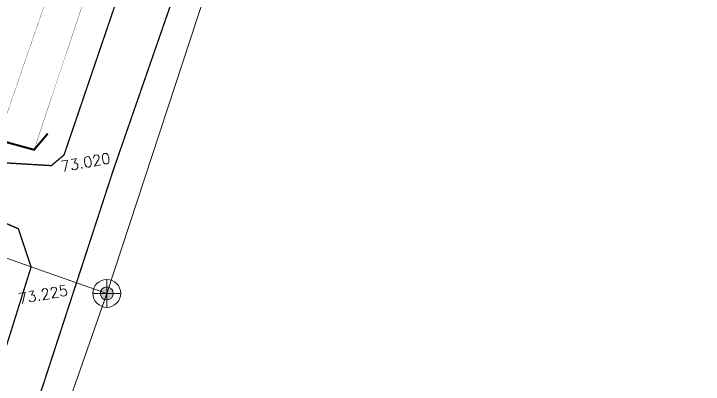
# Model space of a CAD drawing. Header units: inches. Extents: x 350994 to 353538, y 1581369 to 1583842.
# Drawn here: x 351523.9 to 351575.9, y 1583072.2 to 1583100.1 of the extents above; entities that cross this region are included whole.
import ezdxf
from ezdxf.enums import TextEntityAlignment as Align

# ---------------------------------------------------------------- set-up
doc = ezdxf.new("R2010")
doc.units = ezdxf.units.IN
doc.header["$MEASUREMENT"] = 0
doc.linetypes.add('1', pattern=[0])
doc.linetypes.add('DASHDOTX2', pattern=[2, 1, -0.5, 0, -0.5])
for name, color, linetype in [('CULVERT', 255, '1'), ('EP TF', 5, 'Continuous'), ('LEVELS', 184, 'Continuous'), ("ROAD'S", 1, '1')]:
    doc.layers.add(name, color=color, linetype=linetype)
doc.styles.add('ROMANS', font='ROMANS.shx')
doc.styles.get("Standard").update_dxf_attribs({"font": 'arial.ttf'})
doc.linetypes.add('HOT_WATER_SUPPLY', pattern='A,0.5,-0.2,["HW",Standard,S=0.1,R=0,X=-0.1,Y=-0.05],-0.2', length=0.9)
doc.linetypes.add('SILT_FENCE', pattern='A,0.5,-0.2,["EP",Standard,S=0.1,R=0,X=-0.1,Y=-0.05],-0.2', length=0.9)

# ---------------------------------------------------------------- blocks, each defined once
blk = doc.blocks.new('EP1')
at = {"layer": 'EP TF', "lineweight": 5}
h = blk.add_hatch(color=252, dxfattribs=at)
edge = h.paths.add_edge_path()
edge.add_arc((351339.771, 1583222.914), 0.49, 0, 360)
at = {"layer": 'EP TF', "color": 252, "lineweight": 5}
for points in [[(351339.771, 1583223.964), (351339.771, 1583221.864)], [(351338.721, 1583222.914), (351340.821, 1583222.914)]]:
    blk.add_lwpolyline(points, dxfattribs=at)
for radius in [1.05, 0.49]:
    blk.add_circle((351339.771, 1583222.914), radius, dxfattribs=at)

msp = doc.modelspace()

# ---------------------------------------------------------------- linework, layer by layer
at = {"layer": 'CULVERT', "color": 250, "linetype": 'DASHDOTX2', "lineweight": 5, "ltscale": 2, "const_width": 0.02}
for points in [[(351522.703, 1583090.619), (351522.703, 1583090.619), (351522.703, 1583090.619), (351522.703, 1583090.619), (351531.863, 1583117.147), (351511.894, 1583123.05), (351506.924, 1583124.74), (351483.62, 1583132.622), (351458.132, 1583141.351), (351433.413, 1583149.461), (351371.185, 1583170.026)], [(351525.424, 1583089.87), (351534.554, 1583117.144)]]:
    msp.add_lwpolyline(points, dxfattribs=at)
at = {"layer": 'CULVERT', "color": 250, "lineweight": 5, "const_width": 0.15}
msp.add_lwpolyline([(351526.459, 1583091.089), (351525.424, 1583089.87), (351522.703, 1583090.619), (351522.62, 1583092.015)], dxfattribs=at)
at = {"layer": 'EP TF', "color": 252, "linetype": 'SILT_FENCE', "lineweight": 5, "ltscale": 6, "elevation": 113.044}
msp.add_lwpolyline([(351445.066, 1582827.53), (351461.885, 1582877.562), (351478.84, 1582928.409), (351495.281, 1582976.378), (351513.131, 1583028.233), (351530.907, 1583079.051), (351553.178, 1583146.847), (351559.818, 1583166.634), (351568.789, 1583193.104), (351576.505, 1583216.751), (351588.968, 1583253.117), (351608.717, 1583313.215), (351618.436, 1583343.137), (351695.259, 1583575.026)], dxfattribs=at)
at = {"layer": 'EP TF', "color": 252, "linetype": 'HOT_WATER_SUPPLY', "lineweight": 5, "ltscale": 6, "elevation": 103.681}
msp.add_lwpolyline([(351419.778, 1583116.307), (351444.482, 1583108.197), (351470.098, 1583099.58), (351505.631, 1583087.929), (351530.907, 1583079.051)], dxfattribs=at)
at = {"layer": "ROAD'S", "lineweight": 5, "const_width": 0.1}
for points in [[(351304.091, 1583161.22), (351358.679, 1583143.789), (351460.96, 1583109.702), (351522.085, 1583088.954), (351526.73, 1583088.676), (351527.686, 1583089.484), (351547.435, 1583147.465), (351548.201, 1583150.043), (351547.703, 1583151.231), (351540.484, 1583154.313), (351528.745, 1583157.78), (351442.317, 1583187.289), (351392.046, 1583203.837), (351392.046, 1583203.837)], [(351517.169, 1583044.812), (351531.414, 1583088.393), (351531.414, 1583088.393), (351551.56, 1583146.396), (351552.993, 1583149.008), (351553.712, 1583149.373), (351554.606, 1583149.396), (351563.725, 1583145.397), (351851.7, 1583046.356)], [(351493.226, 1583094.796), (351521.15, 1583085.268), (351524.246, 1583083.917), (351525.202, 1583081.039), (351512.221, 1583039.554), (351512.221, 1583039.554)]]:
    msp.add_lwpolyline(points, dxfattribs=at)

# ---------------------------------------------------------------- block references
at = {"layer": 'EP TF', "color": 1, "lineweight": 5}
msp.add_blockref('EP1', (191.136, -143.863, 103.681), dxfattribs=at)

# ---------------------------------------------------------------- texts
at = {"layer": 'LEVELS', "lineweight": 9, "style": 'ROMANS'}
for s, p in [('73.020', (351529.304, 1583088.927, -28.331)), ('73.225', (351526.105, 1583078.974, -28.331))]:
    msp.add_text(s, height=0.8, rotation=10.2158, dxfattribs=at).set_placement(p, align=Align.MIDDLE_CENTER)

doc.saveas('drawing.dxf')
